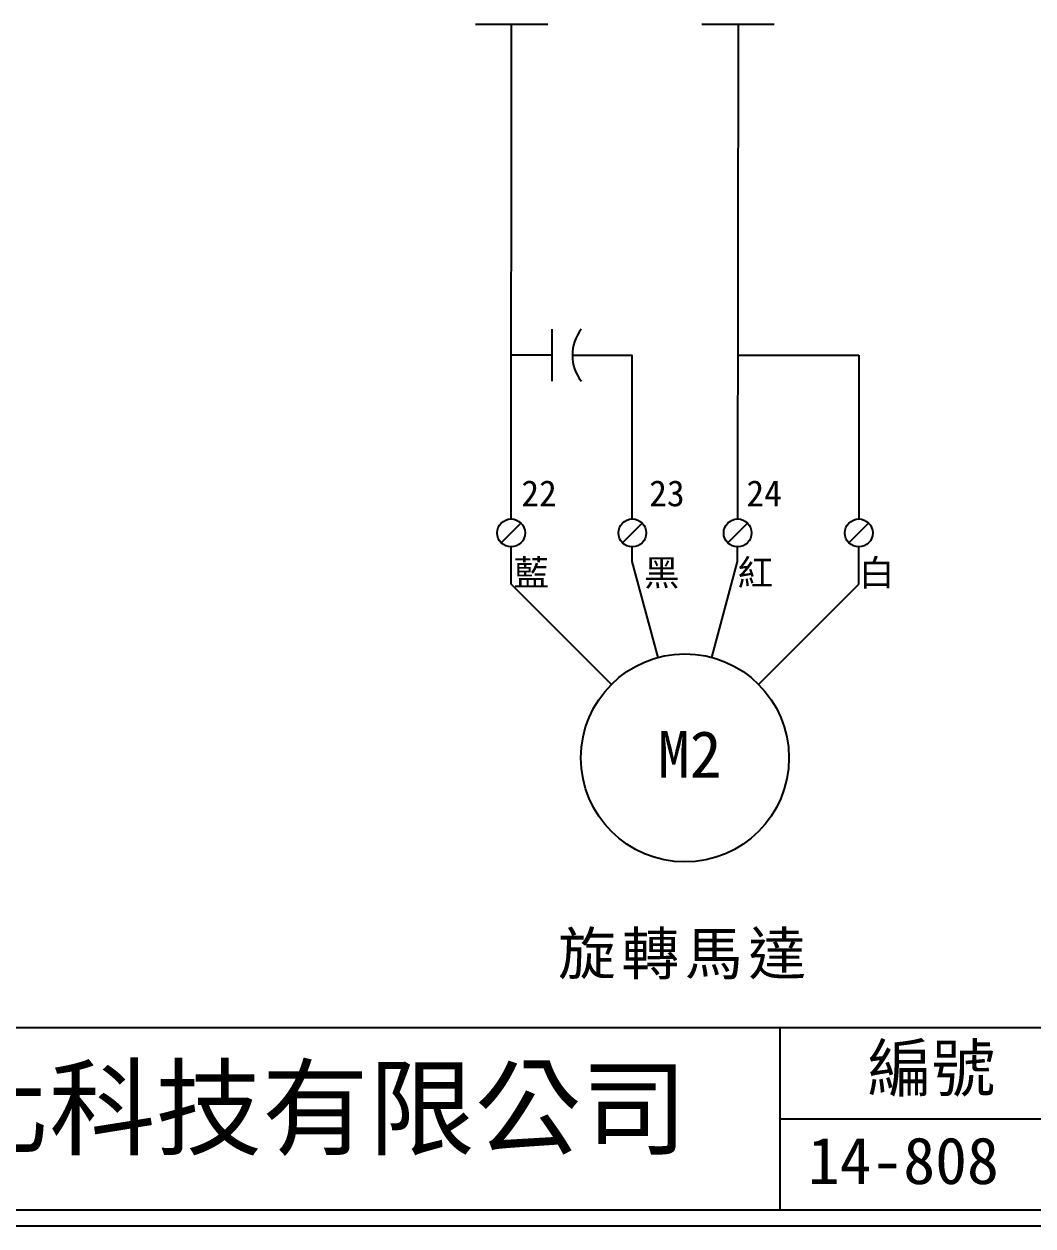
# Model space of a CAD drawing. Extents: x 10 to 297, y 3 to 207.
# Drawn here: x 87.6 to 165.2, y 3 to 95.4 of the extents above; entities that cross this region are included whole.
import ezdxf

# ---------------------------------------------------------------- set-up
doc = ezdxf.new("R2010")
doc.units = 0
doc.layers.get('0').update_dxf_attribs({"linetype": 'CONTINUOUS'})
doc.layers.add('圖框層', color=7, linetype='CONTINUOUS')
doc.layers.add('標尺寸層', color=3, linetype='CONTINUOUS')
doc.styles.add('STSL', font='KAIU.TTF')
doc.styles.add('標楷體', font='KAIU.TTF')

msp = doc.modelspace()

# ---------------------------------------------------------------- linework, layer by layer
for p, q in [((125.051, 57.361), (125.089, 95.419)), ((142.505, 95.419), (142.468, 57.361)), ((128.208, 67.949), (128.208, 71.949)), ((128.208, 69.949), (125.06, 69.952)), ((129.758, 69.948), (134.372, 69.948)), ((125.809, 57.047), (124.294, 55.532)), ((135.129, 57.047), (133.614, 55.532)), ((143.226, 57.047), (141.711, 55.532)), ((152.546, 57.047), (151.032, 55.532)), ((136.35, 46.716), (134.372, 54.097)), ((140.491, 46.716), (142.468, 54.097)), ((132.763, 44.646), (125.051, 52.358)), ((144.077, 44.646), (151.789, 52.358))]:
    msp.add_line(p, q)
for centre, radius in [((125.051, 56.29), 1.071), ((134.372, 56.29), 1.071), ((142.468, 56.29), 1.071), ((151.789, 56.29), 1.071), ((138.42, 38.989), 8)]:
    msp.add_circle(centre, radius)
msp.add_arc((132.984, 69.953), 3.226, 141.77552, 218.40176)
at = {"layer": '圖框層', "color": 7}
for p, q in [((11.25, 18.25), (295.75, 18.25)), ((145.75, 4.25), (145.75, 18.25)), ((145.75, 11.25), (295.75, 11.25)), ((11.25, 4.25), (295.75, 4.25)), ((10, 3), (297, 3))]:
    msp.add_line(p, q, dxfattribs=at)
at = {"layer": '標尺寸層', "color": 7}
for p, q in [((122.305, 95.419), (127.873, 95.419)), ((139.721, 95.419), (145.289, 95.419)), ((134.372, 57.361), (134.372, 69.948)), ((142.48, 69.948), (151.789, 69.948)), ((151.789, 69.948), (151.789, 57.361)), ((125.051, 52.358), (125.051, 55.219)), ((134.372, 54.097), (134.372, 55.219)), ((142.468, 54.097), (142.468, 55.219)), ((151.789, 52.358), (151.789, 55.219))]:
    msp.add_line(p, q, dxfattribs=at)

# ---------------------------------------------------------------- texts
at = {"color": 0, "insert": (138.42, 30.989), "char_height": 3.25, "width": 30.80907, "attachment_point": 2, "style": '標楷體'}
msp.add_mtext('{\\T1.1;\\P旋轉馬達}', dxfattribs=at)
at = {"layer": '圖框層', "color": 4, "style": 'STSL'}
for s, height, p in [('22', 2, (125.84, 58.336)), ('23', 2, (135.674, 58.336)), ('24', 2, (143.149, 58.336)), ('紅', 2, (142.47, 52.233)), ('白', 2, (151.791, 52.233)), ('藍', 2, (125.239, 52.233)), ('黑', 2, (135.265, 52.233)), ('M2', 3.6, (136.336, 37.466)), ('編號', 3.6, (152.465, 13.337)), ('泓陞自動化科技有限公司', 6, (48.604, 9.076)), ('14-808', 3.6, (147.864, 6.224))]:
    msp.add_text(s, height=height, dxfattribs=at).set_placement(p)

doc.saveas('drawing.dxf')
